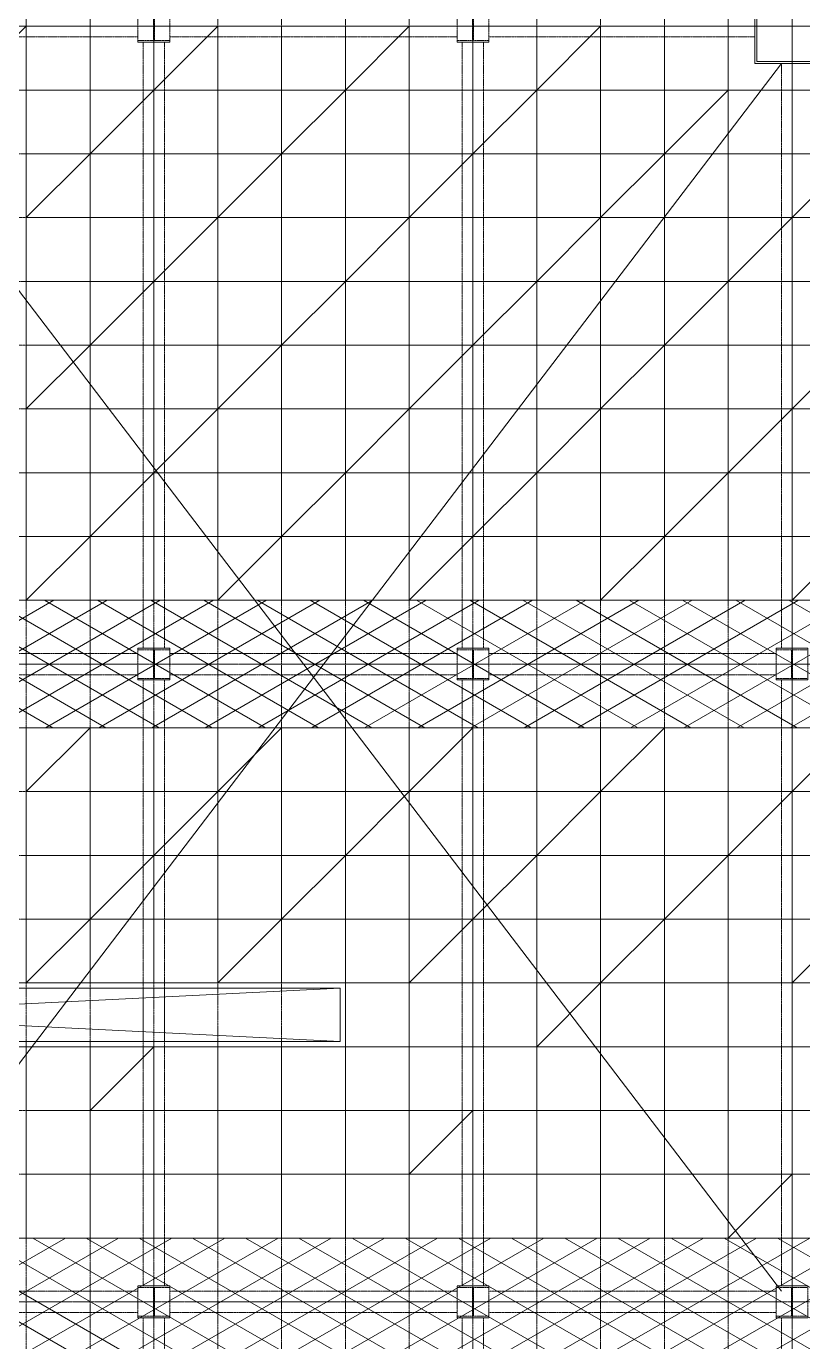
# Model space of a CAD drawing. Extents: x 73996 to 686888, y -9729 to 263202.
# Drawn here: x 446726 to 454026, y 186827 to 199202 of the extents above; entities that cross this region are included whole.
import ezdxf

# ---------------------------------------------------------------- set-up
doc = ezdxf.new("R2010")
doc.units = 0
doc.header["$LTSCALE"] = 20
doc.linetypes.add('Data Center Layout_L20$0$CENTER', pattern=[2, 1.25, -0.25, 0.25, -0.25])
doc.linetypes.add('Data Center Layout_L20$0$DOTK1', pattern=[0.1, 0.05, -0.05])
for name, color, linetype, lineweight in [('Data Center Layout_L20$0$$ALDG', 252, 'Data Center Layout_L20$0$DOTK1', 0), ('Data Center Layout_L20$0$$ALDG-P', 252, 'Continuous', 0), ('Data Center Layout_L20$0$$OOBIKI', 252, 'Data Center Layout_L20$0$DOTK1', 0), ('Data Center Layout_L20$0$ARC', 252, 'Continuous', 0), ('Data Center Layout_L20$0$H-SIN', 252, 'Data Center Layout_L20$0$CENTER', 9), ('Data Center Layout_L20$0$HOJO1', 252, 'Continuous', 0)]:
    doc.layers.add(name, color=color, linetype=linetype, lineweight=lineweight)
pattern_1 = [(30, (275940.24, 28654.4), (-125, 216.50635), []), (330, (275940.24, 28654.4), (125, 216.50635), [])]

# ---------------------------------------------------------------- blocks, each defined once
blk = doc.blocks.new('Data Center Layout_L20$0$45%-AL-G')
blk.add_line((600, 600), (0, 0))
blk.add_lwpolyline([(0, 0), (600, 0), (600, 600), (0, 600)], close=True)
blk = doc.blocks.new('Data Center Layout_L20$0$BLANK')
blk.add_lwpolyline([(0, 0), (600, 0), (600, 600), (0, 600)], close=True)
blk = doc.blocks.new('Data Center Layout_L20$0$A$C80dc7663')
at = {"layer": 'Data Center Layout_L20$0$$ALDG-P', "linetype": 'Data Center Layout_L20$0$DOTK1'}
h = blk.add_hatch(dxfattribs=at)
h.set_pattern_fill('EXP', color=256, scale=100, style=0)
h.set_pattern_definition(pattern_1)
h.paths.add_polyline_path([(477095.24, 159445.59), (498940.24, 159445.59), (498940.24, 160645.59), (477095.24, 160645.59)])
h = blk.add_hatch(dxfattribs=at)
h.set_pattern_fill('EXP', color=256, scale=100, style=0)
h.set_pattern_definition(pattern_1)
h.paths.add_polyline_path([(470740.24, 153445.59), (500140.24, 153445.59), (500140.24, 154645.59), (470740.24, 154645.59)])
at = {"layer": 'Data Center Layout_L20$0$$ALDG'}
for p, q in [((488740.24, 184153.09), (488740.24, 148045.59)), ((489340.24, 184153.09), (489340.24, 148045.59)), ((489940.24, 184153.09), (489940.24, 148045.59)), ((494140.24, 183095.59), (494140.24, 148995.59)), ((494740.24, 183095.59), (494740.24, 148995.59)), ((495340.24, 183095.59), (495340.24, 148995.59)), ((490540.24, 179845.59), (490540.24, 148995.59)), ((491140.24, 179845.59), (491140.24, 148995.59)), ((491740.24, 179845.59), (491740.24, 148995.59)), ((492340.24, 179845.59), (492340.24, 148995.59)), ((492940.24, 179845.59), (492940.24, 148995.59)), ((493540.24, 179845.59), (493540.24, 148995.59)), ((487290.24, 166045.59), (495590.24, 166045.59)), ((495940.24, 165695.59), (495940.24, 148995.59)), ((334590.24, 165445.59), (531290.24, 165445.59)), ((531290.24, 164845.59), (334590.24, 164845.59)), ((334590.24, 164245.59), (531290.24, 164245.59)), ((531290.24, 163645.59), (334590.24, 163645.59)), ((334590.24, 163045.59), (531290.24, 163045.59)), ((531290.24, 162445.59), (334590.24, 162445.59)), ((334590.24, 161845.59), (531290.24, 161845.59)), ((531290.24, 161245.59), (334590.24, 161245.59)), ((334590.24, 160645.59), (531290.24, 160645.59)), ((334590.24, 160045.59), (531290.24, 160045.59)), ((531290.24, 159445.59), (334590.24, 159445.59)), ((334590.24, 158845.59), (531290.24, 158845.59)), ((531290.24, 158245.59), (334590.24, 158245.59)), ((531290.24, 157645.59), (334590.24, 157645.59)), ((334590.24, 157045.59), (531290.24, 157045.59)), ((531290.24, 156445.59), (334590.24, 156445.59)), ((334590.24, 155845.59), (531290.24, 155845.59)), ((531290.24, 155245.59), (334590.24, 155245.59)), ((334590.24, 154645.59), (531290.24, 154645.59)), ((531290.24, 154045.59), (334590.24, 154045.59))]:
    blk.add_line(p, q, dxfattribs=at)
at = {"layer": 'Data Center Layout_L20$0$$ALDG-P'}
for points in [[(468340.24, 165445.59), (469540.24, 165445.59), (469540.24, 166045.59), (477340.24, 166045.59), (477340.24, 165445.59), (478540.24, 165445.59), (478540.24, 166045.59), (486340.24, 166045.59), (486340.24, 165445.59), (487540.24, 165445.59), (487540.24, 166045.59), (495340.24, 166045.59), (495340.24, 165445.59), (496540.24, 165445.59)], [(499540.24, 157045.59), (469540.24, 157045.59), (469540.24, 160045.59), (456940.24, 160045.59)]]:
    blk.add_lwpolyline(points, dxfattribs=at)
at = {"layer": 'Data Center Layout_L20$0$$OOBIKI'}
for p, q in [((487290.24, 165945.59), (489790.24, 165945.59)), ((489840.24, 160195.59), (489840.24, 165895.59)), ((490040.24, 160195.59), (490040.24, 165895.59)), ((490090.24, 165945.59), (492790.24, 165945.59)), ((492840.24, 160195.59), (492840.24, 165895.59)), ((493040.24, 160195.59), (493040.24, 165895.59)), ((493090.24, 165945.59), (495590.24, 165945.59)), ((495840.24, 160195.59), (495840.24, 165695.59)), ((489790.24, 160145.59), (487090.24, 160145.59)), ((492790.24, 160145.59), (490090.24, 160145.59)), ((495790.24, 160145.59), (493090.24, 160145.59)), ((487090.24, 159945.59), (489790.24, 159945.59)), ((489840.24, 154195.59), (489840.24, 159895.59)), ((490040.24, 154195.59), (490040.24, 159895.59)), ((490090.24, 159945.59), (492790.24, 159945.59)), ((492840.24, 154195.59), (492840.24, 159895.59)), ((493040.24, 154195.59), (493040.24, 159895.59)), ((493090.24, 159945.59), (495790.24, 159945.59)), ((495840.24, 154195.59), (495840.24, 159895.59)), ((487090.24, 154145.59), (489790.24, 154145.59)), ((490090.24, 154145.59), (492790.24, 154145.59)), ((493090.24, 154145.59), (495790.24, 154145.59)), ((487090.24, 153945.59), (489790.24, 153945.59)), ((490090.24, 153945.59), (492790.24, 153945.59)), ((493090.24, 153945.59), (495790.24, 153945.59)), ((489840.24, 148195.59), (489840.24, 153895.59)), ((490040.24, 148195.59), (490040.24, 153895.59)), ((492840.24, 148195.59), (492840.24, 153895.59)), ((493040.24, 148195.59), (493040.24, 153895.59)), ((495840.24, 148395.59), (495840.24, 153895.59))]:
    blk.add_line(p, q, dxfattribs=at)
at = {"layer": 'Data Center Layout_L20$0$$OOBIKI', "linetype": 'Data Center Layout_L20$0$DOTK1'}
for points in [[(489790.24, 166195.59), (490090.24, 166195.59), (490090.24, 166180.59), (489945.24, 166180.59), (489945.24, 165910.59), (490090.24, 165910.59), (490090.24, 165895.59), (489790.24, 165895.59), (489790.24, 165910.59), (489935.24, 165910.59), (489935.24, 166180.59), (489790.24, 166180.59)], [(492790.24, 166195.59), (493090.24, 166195.59), (493090.24, 166180.59), (492945.24, 166180.59), (492945.24, 165910.59), (493090.24, 165910.59), (493090.24, 165895.59), (492790.24, 165895.59), (492790.24, 165910.59), (492935.24, 165910.59), (492935.24, 166180.59), (492790.24, 166180.59)], [(489790.24, 160195.59), (490090.24, 160195.59), (490090.24, 160180.59), (489945.24, 160180.59), (489945.24, 159910.59), (490090.24, 159910.59), (490090.24, 159895.59), (489790.24, 159895.59), (489790.24, 159910.59), (489935.24, 159910.59), (489935.24, 160180.59), (489790.24, 160180.59)], [(492790.24, 160195.59), (493090.24, 160195.59), (493090.24, 160180.59), (492945.24, 160180.59), (492945.24, 159910.59), (493090.24, 159910.59), (493090.24, 159895.59), (492790.24, 159895.59), (492790.24, 159910.59), (492935.24, 159910.59), (492935.24, 160180.59), (492790.24, 160180.59)], [(495790.24, 160195.59), (496090.24, 160195.59), (496090.24, 160180.59), (495945.24, 160180.59), (495945.24, 159910.59), (496090.24, 159910.59), (496090.24, 159895.59), (495790.24, 159895.59), (495790.24, 159910.59), (495935.24, 159910.59), (495935.24, 160180.59), (495790.24, 160180.59)], [(489790.24, 154195.59), (490090.24, 154195.59), (490090.24, 154180.59), (489945.24, 154180.59), (489945.24, 153910.59), (490090.24, 153910.59), (490090.24, 153895.59), (489790.24, 153895.59), (489790.24, 153910.59), (489935.24, 153910.59), (489935.24, 154180.59), (489790.24, 154180.59)], [(492790.24, 154195.59), (493090.24, 154195.59), (493090.24, 154180.59), (492945.24, 154180.59), (492945.24, 153910.59), (493090.24, 153910.59), (493090.24, 153895.59), (492790.24, 153895.59), (492790.24, 153910.59), (492935.24, 153910.59), (492935.24, 154180.59), (492790.24, 154180.59)], [(495790.24, 154195.59), (496090.24, 154195.59), (496090.24, 154180.59), (495945.24, 154180.59), (495945.24, 153910.59), (496090.24, 153910.59), (496090.24, 153895.59), (495790.24, 153895.59), (495790.24, 153910.59), (495935.24, 153910.59), (495935.24, 154180.59), (495790.24, 154180.59)]]:
    blk.add_lwpolyline(points, close=True, dxfattribs=at)
at = {"layer": 'Data Center Layout_L20$0$$OOBIKI'}
for points in [[(489790.24, 165895.59), (490090.24, 165895.59), (490090.24, 166195.59), (489790.24, 166195.59)], [(492790.24, 165895.59), (493090.24, 165895.59), (493090.24, 166195.59), (492790.24, 166195.59)], [(489790.24, 159895.59), (490090.24, 159895.59), (490090.24, 160195.59), (489790.24, 160195.59)], [(492790.24, 159895.59), (493090.24, 159895.59), (493090.24, 160195.59), (492790.24, 160195.59)], [(495790.24, 159895.59), (496090.24, 159895.59), (496090.24, 160195.59), (495790.24, 160195.59)], [(489790.24, 153895.59), (490090.24, 153895.59), (490090.24, 154195.59), (489790.24, 154195.59)], [(492790.24, 153895.59), (493090.24, 153895.59), (493090.24, 154195.59), (492790.24, 154195.59)], [(495790.24, 153895.59), (496090.24, 153895.59), (496090.24, 154195.59), (495790.24, 154195.59)]]:
    blk.add_lwpolyline(points, close=True, dxfattribs=at)
at = {"layer": 'Data Center Layout_L20$0$ARC'}
for p, q in [((481590.24, 156495.59), (491690.24, 156995.59)), ((481590.24, 156995.59), (491690.24, 156495.59))]:
    blk.add_line(p, q, dxfattribs=at)
for points in [[(495590.24, 165695.59), (495590.24, 166395.59), (496290.24, 166395.59), (496290.24, 165695.59)], [(495610.24, 165715.59), (495610.24, 166375.59), (496270.24, 166375.59), (496270.24, 165715.59)], [(477095.24, 159445.59), (498940.24, 159445.59), (498940.24, 160645.59), (477095.24, 160645.59)], [(481540.24, 157045.59), (481540.24, 156445.59), (491740.24, 156445.59), (491740.24, 157045.59)], [(481590.24, 156995.59), (481590.24, 156495.59), (491690.24, 156495.59), (491690.24, 156995.59)], [(490040.24, 156495.59), (490040.24, 156995.59), (489840.24, 156995.59), (489840.24, 156495.59)], [(470740.24, 153445.59), (500140.24, 153445.59), (500140.24, 154645.59), (470740.24, 154645.59)]]:
    blk.add_lwpolyline(points, close=True, dxfattribs=at)
at = {"layer": 'Data Center Layout_L20$0$H-SIN'}
for p, q in [((495940.24, 124521.53), (495940.24, 230045.59)), ((294307.41, 166045.59), (588940.24, 166045.59)), ((294307.41, 160045.59), (588940.24, 160045.59)), ((294307.41, 154045.59), (588940.24, 154045.59))]:
    blk.add_line(p, q, dxfattribs=at)
at = {"layer": 'Data Center Layout_L20$0$HOJO1'}
for p, q in [((495840.24, 165695.59), (487040.24, 154145.59)), ((487040.24, 165695.59), (495840.24, 154145.59))]:
    blk.add_line(p, q, dxfattribs=at)
at = {"layer": 'Data Center Layout_L20$0$$ALDG-P'}
for name, p in [('Data Center Layout_L20$0$BLANK', (495340.24, 166045.59)), ('Data Center Layout_L20$0$BLANK', (495940.24, 166045.59)), ('Data Center Layout_L20$0$45%-AL-G', (488140.24, 165445.59)), ('Data Center Layout_L20$0$BLANK', (488740.24, 165445.59)), ('Data Center Layout_L20$0$BLANK', (489340.24, 165445.59)), ('Data Center Layout_L20$0$45%-AL-G', (489940.24, 165445.59)), ('Data Center Layout_L20$0$BLANK', (490540.24, 165445.59)), ('Data Center Layout_L20$0$BLANK', (491140.24, 165445.59)), ('Data Center Layout_L20$0$45%-AL-G', (491740.24, 165445.59)), ('Data Center Layout_L20$0$BLANK', (492340.24, 165445.59)), ('Data Center Layout_L20$0$BLANK', (492940.24, 165445.59)), ('Data Center Layout_L20$0$45%-AL-G', (493540.24, 165445.59)), ('Data Center Layout_L20$0$BLANK', (494140.24, 165445.59)), ('Data Center Layout_L20$0$BLANK', (494740.24, 165445.59)), ('Data Center Layout_L20$0$BLANK', (495340.24, 165445.59)), ('Data Center Layout_L20$0$BLANK', (495940.24, 165445.59)), ('Data Center Layout_L20$0$BLANK', (488740.24, 164845.59)), ('Data Center Layout_L20$0$45%-AL-G', (489340.24, 164845.59)), ('Data Center Layout_L20$0$BLANK', (489940.24, 164845.59)), ('Data Center Layout_L20$0$BLANK', (490540.24, 164845.59)), ('Data Center Layout_L20$0$45%-AL-G', (491140.24, 164845.59)), ('Data Center Layout_L20$0$BLANK', (491740.24, 164845.59)), ('Data Center Layout_L20$0$BLANK', (492340.24, 164845.59)), ('Data Center Layout_L20$0$45%-AL-G', (492940.24, 164845.59)), ('Data Center Layout_L20$0$BLANK', (493540.24, 164845.59)), ('Data Center Layout_L20$0$BLANK', (494140.24, 164845.59)), ('Data Center Layout_L20$0$45%-AL-G', (494740.24, 164845.59)), ('Data Center Layout_L20$0$BLANK', (495340.24, 164845.59)), ('Data Center Layout_L20$0$BLANK', (495940.24, 164845.59)), ('Data Center Layout_L20$0$45%-AL-G', (488740.24, 164245.59)), ('Data Center Layout_L20$0$BLANK', (489340.24, 164245.59)), ('Data Center Layout_L20$0$BLANK', (489940.24, 164245.59)), ('Data Center Layout_L20$0$45%-AL-G', (490540.24, 164245.59)), ('Data Center Layout_L20$0$BLANK', (491140.24, 164245.59)), ('Data Center Layout_L20$0$BLANK', (491740.24, 164245.59)), ('Data Center Layout_L20$0$45%-AL-G', (492340.24, 164245.59)), ('Data Center Layout_L20$0$BLANK', (492940.24, 164245.59)), ('Data Center Layout_L20$0$BLANK', (493540.24, 164245.59)), ('Data Center Layout_L20$0$45%-AL-G', (494140.24, 164245.59)), ('Data Center Layout_L20$0$BLANK', (494740.24, 164245.59)), ('Data Center Layout_L20$0$BLANK', (495340.24, 164245.59)), ('Data Center Layout_L20$0$45%-AL-G', (495940.24, 164245.59)), ('Data Center Layout_L20$0$BLANK', (488740.24, 163645.59)), ('Data Center Layout_L20$0$BLANK', (489340.24, 163645.59)), ('Data Center Layout_L20$0$45%-AL-G', (489940.24, 163645.59)), ('Data Center Layout_L20$0$BLANK', (490540.24, 163645.59)), ('Data Center Layout_L20$0$BLANK', (491140.24, 163645.59)), ('Data Center Layout_L20$0$45%-AL-G', (491740.24, 163645.59)), ('Data Center Layout_L20$0$BLANK', (492340.24, 163645.59)), ('Data Center Layout_L20$0$BLANK', (492940.24, 163645.59)), ('Data Center Layout_L20$0$45%-AL-G', (493540.24, 163645.59)), ('Data Center Layout_L20$0$BLANK', (494140.24, 163645.59)), ('Data Center Layout_L20$0$BLANK', (494740.24, 163645.59)), ('Data Center Layout_L20$0$45%-AL-G', (495340.24, 163645.59)), ('Data Center Layout_L20$0$BLANK', (495940.24, 163645.59)), ('Data Center Layout_L20$0$BLANK', (488740.24, 163045.59)), ('Data Center Layout_L20$0$45%-AL-G', (489340.24, 163045.59)), ('Data Center Layout_L20$0$BLANK', (489940.24, 163045.59)), ('Data Center Layout_L20$0$BLANK', (490540.24, 163045.59)), ('Data Center Layout_L20$0$45%-AL-G', (491140.24, 163045.59)), ('Data Center Layout_L20$0$BLANK', (491740.24, 163045.59)), ('Data Center Layout_L20$0$BLANK', (492340.24, 163045.59)), ('Data Center Layout_L20$0$45%-AL-G', (492940.24, 163045.59)), ('Data Center Layout_L20$0$BLANK', (493540.24, 163045.59)), ('Data Center Layout_L20$0$BLANK', (494140.24, 163045.59)), ('Data Center Layout_L20$0$45%-AL-G', (494740.24, 163045.59)), ('Data Center Layout_L20$0$BLANK', (495340.24, 163045.59)), ('Data Center Layout_L20$0$BLANK', (495940.24, 163045.59)), ('Data Center Layout_L20$0$45%-AL-G', (488740.24, 162445.59)), ('Data Center Layout_L20$0$BLANK', (489340.24, 162445.59)), ('Data Center Layout_L20$0$BLANK', (489940.24, 162445.59)), ('Data Center Layout_L20$0$45%-AL-G', (490540.24, 162445.59)), ('Data Center Layout_L20$0$BLANK', (491140.24, 162445.59)), ('Data Center Layout_L20$0$BLANK', (491740.24, 162445.59)), ('Data Center Layout_L20$0$45%-AL-G', (492340.24, 162445.59)), ('Data Center Layout_L20$0$BLANK', (492940.24, 162445.59)), ('Data Center Layout_L20$0$BLANK', (493540.24, 162445.59)), ('Data Center Layout_L20$0$45%-AL-G', (494140.24, 162445.59)), ('Data Center Layout_L20$0$BLANK', (494740.24, 162445.59)), ('Data Center Layout_L20$0$BLANK', (495340.24, 162445.59)), ('Data Center Layout_L20$0$45%-AL-G', (495940.24, 162445.59)), ('Data Center Layout_L20$0$BLANK', (488740.24, 161845.59)), ('Data Center Layout_L20$0$BLANK', (489340.24, 161845.59)), ('Data Center Layout_L20$0$45%-AL-G', (489940.24, 161845.59)), ('Data Center Layout_L20$0$BLANK', (490540.24, 161845.59)), ('Data Center Layout_L20$0$BLANK', (491140.24, 161845.59)), ('Data Center Layout_L20$0$45%-AL-G', (491740.24, 161845.59)), ('Data Center Layout_L20$0$BLANK', (492340.24, 161845.59)), ('Data Center Layout_L20$0$BLANK', (492940.24, 161845.59)), ('Data Center Layout_L20$0$45%-AL-G', (493540.24, 161845.59)), ('Data Center Layout_L20$0$BLANK', (494140.24, 161845.59)), ('Data Center Layout_L20$0$BLANK', (494740.24, 161845.59)), ('Data Center Layout_L20$0$45%-AL-G', (495340.24, 161845.59)), ('Data Center Layout_L20$0$BLANK', (495940.24, 161845.59)), ('Data Center Layout_L20$0$BLANK', (488140.24, 161245.59)), ('Data Center Layout_L20$0$BLANK', (488740.24, 161245.59)), ('Data Center Layout_L20$0$45%-AL-G', (489340.24, 161245.59)), ('Data Center Layout_L20$0$BLANK', (489940.24, 161245.59)), ('Data Center Layout_L20$0$BLANK', (490540.24, 161245.59)), ('Data Center Layout_L20$0$45%-AL-G', (491140.24, 161245.59)), ('Data Center Layout_L20$0$BLANK', (491740.24, 161245.59)), ('Data Center Layout_L20$0$BLANK', (492340.24, 161245.59)), ('Data Center Layout_L20$0$45%-AL-G', (492940.24, 161245.59)), ('Data Center Layout_L20$0$BLANK', (493540.24, 161245.59)), ('Data Center Layout_L20$0$BLANK', (494140.24, 161245.59)), ('Data Center Layout_L20$0$45%-AL-G', (494740.24, 161245.59)), ('Data Center Layout_L20$0$BLANK', (495340.24, 161245.59)), ('Data Center Layout_L20$0$BLANK', (495940.24, 161245.59)), ('Data Center Layout_L20$0$BLANK', (488140.24, 160645.59)), ('Data Center Layout_L20$0$45%-AL-G', (488740.24, 160645.59)), ('Data Center Layout_L20$0$BLANK', (489340.24, 160645.59)), ('Data Center Layout_L20$0$BLANK', (489940.24, 160645.59)), ('Data Center Layout_L20$0$45%-AL-G', (490540.24, 160645.59)), ('Data Center Layout_L20$0$BLANK', (491140.24, 160645.59)), ('Data Center Layout_L20$0$BLANK', (491740.24, 160645.59)), ('Data Center Layout_L20$0$45%-AL-G', (492340.24, 160645.59)), ('Data Center Layout_L20$0$BLANK', (492940.24, 160645.59)), ('Data Center Layout_L20$0$BLANK', (493540.24, 160645.59)), ('Data Center Layout_L20$0$45%-AL-G', (494140.24, 160645.59)), ('Data Center Layout_L20$0$BLANK', (494740.24, 160645.59)), ('Data Center Layout_L20$0$BLANK', (495340.24, 160645.59)), ('Data Center Layout_L20$0$45%-AL-G', (495940.24, 160645.59)), ('Data Center Layout_L20$0$45%-AL-G', (488740.24, 158845.59)), ('Data Center Layout_L20$0$BLANK', (489340.24, 158845.59)), ('Data Center Layout_L20$0$BLANK', (489940.24, 158845.59)), ('Data Center Layout_L20$0$45%-AL-G', (490540.24, 158845.59)), ('Data Center Layout_L20$0$BLANK', (491140.24, 158845.59)), ('Data Center Layout_L20$0$BLANK', (491740.24, 158845.59)), ('Data Center Layout_L20$0$45%-AL-G', (492340.24, 158845.59)), ('Data Center Layout_L20$0$BLANK', (492940.24, 158845.59)), ('Data Center Layout_L20$0$BLANK', (493540.24, 158845.59)), ('Data Center Layout_L20$0$45%-AL-G', (494140.24, 158845.59)), ('Data Center Layout_L20$0$BLANK', (494740.24, 158845.59)), ('Data Center Layout_L20$0$BLANK', (495340.24, 158845.59)), ('Data Center Layout_L20$0$45%-AL-G', (495940.24, 158845.59)), ('Data Center Layout_L20$0$BLANK', (488740.24, 158245.59)), ('Data Center Layout_L20$0$BLANK', (489340.24, 158245.59)), ('Data Center Layout_L20$0$45%-AL-G', (489940.24, 158245.59)), ('Data Center Layout_L20$0$BLANK', (490540.24, 158245.59)), ('Data Center Layout_L20$0$BLANK', (491140.24, 158245.59)), ('Data Center Layout_L20$0$45%-AL-G', (491740.24, 158245.59)), ('Data Center Layout_L20$0$BLANK', (492340.24, 158245.59)), ('Data Center Layout_L20$0$BLANK', (492940.24, 158245.59)), ('Data Center Layout_L20$0$45%-AL-G', (493540.24, 158245.59)), ('Data Center Layout_L20$0$BLANK', (494140.24, 158245.59)), ('Data Center Layout_L20$0$BLANK', (494740.24, 158245.59)), ('Data Center Layout_L20$0$45%-AL-G', (495340.24, 158245.59)), ('Data Center Layout_L20$0$BLANK', (495940.24, 158245.59)), ('Data Center Layout_L20$0$BLANK', (488740.24, 157645.59)), ('Data Center Layout_L20$0$45%-AL-G', (489340.24, 157645.59)), ('Data Center Layout_L20$0$BLANK', (489940.24, 157645.59)), ('Data Center Layout_L20$0$BLANK', (490540.24, 157645.59)), ('Data Center Layout_L20$0$45%-AL-G', (491140.24, 157645.59)), ('Data Center Layout_L20$0$BLANK', (491740.24, 157645.59)), ('Data Center Layout_L20$0$BLANK', (492340.24, 157645.59)), ('Data Center Layout_L20$0$45%-AL-G', (492940.24, 157645.59)), ('Data Center Layout_L20$0$BLANK', (493540.24, 157645.59)), ('Data Center Layout_L20$0$BLANK', (494140.24, 157645.59)), ('Data Center Layout_L20$0$45%-AL-G', (494740.24, 157645.59)), ('Data Center Layout_L20$0$BLANK', (495340.24, 157645.59)), ('Data Center Layout_L20$0$BLANK', (495940.24, 157645.59)), ('Data Center Layout_L20$0$45%-AL-G', (488740.24, 157045.59)), ('Data Center Layout_L20$0$BLANK', (489340.24, 157045.59)), ('Data Center Layout_L20$0$BLANK', (489940.24, 157045.59)), ('Data Center Layout_L20$0$45%-AL-G', (490540.24, 157045.59)), ('Data Center Layout_L20$0$BLANK', (491140.24, 157045.59)), ('Data Center Layout_L20$0$BLANK', (491740.24, 157045.59)), ('Data Center Layout_L20$0$45%-AL-G', (492340.24, 157045.59)), ('Data Center Layout_L20$0$BLANK', (492940.24, 157045.59)), ('Data Center Layout_L20$0$BLANK', (493540.24, 157045.59)), ('Data Center Layout_L20$0$45%-AL-G', (494140.24, 157045.59)), ('Data Center Layout_L20$0$BLANK', (494740.24, 157045.59)), ('Data Center Layout_L20$0$BLANK', (495340.24, 157045.59)), ('Data Center Layout_L20$0$45%-AL-G', (495940.24, 157045.59)), ('Data Center Layout_L20$0$BLANK', (491740.24, 156445.59)), ('Data Center Layout_L20$0$BLANK', (492340.24, 156445.59)), ('Data Center Layout_L20$0$BLANK', (492940.24, 156445.59)), ('Data Center Layout_L20$0$45%-AL-G', (493540.24, 156445.59)), ('Data Center Layout_L20$0$BLANK', (494140.24, 156445.59)), ('Data Center Layout_L20$0$BLANK', (494740.24, 156445.59)), ('Data Center Layout_L20$0$BLANK', (495340.24, 156445.59)), ('Data Center Layout_L20$0$BLANK', (495940.24, 156445.59)), ('Data Center Layout_L20$0$BLANK', (488740.24, 155845.59)), ('Data Center Layout_L20$0$45%-AL-G', (489340.24, 155845.59)), ('Data Center Layout_L20$0$BLANK', (489940.24, 155845.59)), ('Data Center Layout_L20$0$BLANK', (490540.24, 155845.59)), ('Data Center Layout_L20$0$BLANK', (491140.24, 155845.59)), ('Data Center Layout_L20$0$BLANK', (491740.24, 155845.59)), ('Data Center Layout_L20$0$BLANK', (492340.24, 155845.59)), ('Data Center Layout_L20$0$BLANK', (492940.24, 155845.59)), ('Data Center Layout_L20$0$BLANK', (493540.24, 155845.59)), ('Data Center Layout_L20$0$BLANK', (494140.24, 155845.59)), ('Data Center Layout_L20$0$BLANK', (494740.24, 155845.59)), ('Data Center Layout_L20$0$BLANK', (495340.24, 155845.59)), ('Data Center Layout_L20$0$BLANK', (495940.24, 155845.59)), ('Data Center Layout_L20$0$BLANK', (488740.24, 155245.59)), ('Data Center Layout_L20$0$BLANK', (489340.24, 155245.59)), ('Data Center Layout_L20$0$BLANK', (489940.24, 155245.59)), ('Data Center Layout_L20$0$BLANK', (490540.24, 155245.59)), ('Data Center Layout_L20$0$BLANK', (491140.24, 155245.59)), ('Data Center Layout_L20$0$BLANK', (491740.24, 155245.59)), ('Data Center Layout_L20$0$45%-AL-G', (492340.24, 155245.59)), ('Data Center Layout_L20$0$BLANK', (492940.24, 155245.59)), ('Data Center Layout_L20$0$BLANK', (493540.24, 155245.59)), ('Data Center Layout_L20$0$BLANK', (494140.24, 155245.59)), ('Data Center Layout_L20$0$BLANK', (494740.24, 155245.59)), ('Data Center Layout_L20$0$BLANK', (495340.24, 155245.59)), ('Data Center Layout_L20$0$BLANK', (495940.24, 155245.59)), ('Data Center Layout_L20$0$BLANK', (488740.24, 154645.59)), ('Data Center Layout_L20$0$BLANK', (489340.24, 154645.59)), ('Data Center Layout_L20$0$BLANK', (489940.24, 154645.59)), ('Data Center Layout_L20$0$BLANK', (490540.24, 154645.59)), ('Data Center Layout_L20$0$BLANK', (491140.24, 154645.59)), ('Data Center Layout_L20$0$BLANK', (491740.24, 154645.59)), ('Data Center Layout_L20$0$BLANK', (492340.24, 154645.59)), ('Data Center Layout_L20$0$BLANK', (492940.24, 154645.59)), ('Data Center Layout_L20$0$BLANK', (493540.24, 154645.59)), ('Data Center Layout_L20$0$BLANK', (494140.24, 154645.59)), ('Data Center Layout_L20$0$BLANK', (494740.24, 154645.59)), ('Data Center Layout_L20$0$45%-AL-G', (495340.24, 154645.59)), ('Data Center Layout_L20$0$BLANK', (495940.24, 154645.59))]:
    blk.add_blockref(name, p, dxfattribs=at)
blk = doc.blocks.new('Data Center Layout_L20')
blk.add_blockref('Data Center Layout_L20$0$A$C80dc7663', (-42015, 33157))

msp = doc.modelspace()

# ---------------------------------------------------------------- block references
msp.add_blockref('Data Center Layout_L20', (0, 0))

doc.saveas('drawing.dxf')
